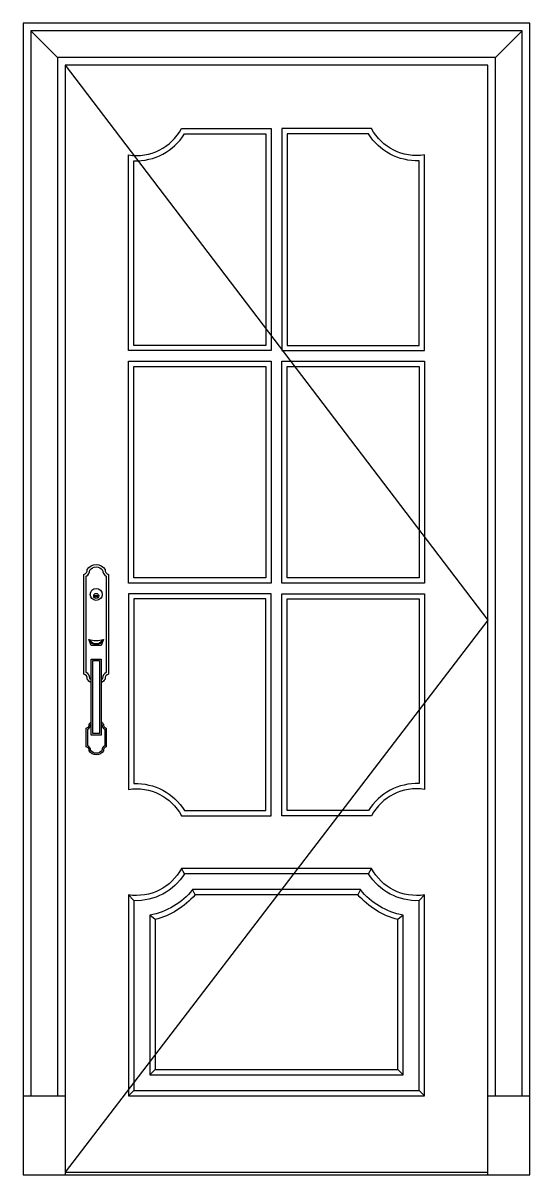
# Model space of a CAD drawing. Header units: metres. Extents: x -4673 to -3713, y 0 to 2180.
import ezdxf

# ---------------------------------------------------------------- set-up
doc = ezdxf.new("R2010")
doc.units = ezdxf.units.M
for name, color, linetype in [('2', 2, 'Continuous'), ('3', 3, 'Continuous'), ('4', 4, 'Continuous'), ('7', 7, 'Continuous'), ('BH', 3, 'Continuous')]:
    doc.layers.add(name, color=color, linetype=linetype)

msp = doc.modelspace()

# ---------------------------------------------------------------- hatches: boundary and pattern name
at = {"layer": 'BH'}
h = msp.add_hatch(dxfattribs=at)
h.set_pattern_fill('AR-RROOF', scale=450)
h.paths.add_polyline_path([(-4172.62, 1570.02), (-3922.62, 1570.02), (-3922.62, 1919.39, -0.27), (-4018.39, 1970.37), (-4172.62, 1970.37)])
h.paths.add_polyline_path([(-4212.62, 1970.37), (-4366.85, 1970.37, -0.27), (-4462.62, 1919.39), (-4462.62, 1570.02), (-4212.62, 1570.02)])
h.paths.add_polyline_path([(-4212.62, 1530.02), (-4462.62, 1530.02), (-4462.62, 1130.02), (-4212.62, 1130.02)])
h.paths.add_polyline_path([(-4172.62, 1130.02), (-3922.62, 1130.02), (-3922.62, 1530.02), (-4172.62, 1530.02)])
h.paths.add_polyline_path([(-4172.62, 689.68), (-4018.39, 689.68, -0.27), (-3922.62, 740.66), (-3922.62, 1090.02), (-4172.62, 1090.02)])
h.paths.add_polyline_path([(-4462.62, 740.66, -0.27), (-4366.85, 689.68), (-4212.62, 689.68), (-4212.62, 1090.02), (-4462.62, 1090.02)])

# ---------------------------------------------------------------- linework, layer by layer
at = {"layer": '2'}
msp.add_line((-4672.62, 0), (-3712.62, 0), dxfattribs=at)
at = {"layer": '3'}
for p, q in [((-4657.62, 2165), (-4607.62, 2115)), ((-3777.62, 2115), (-3727.62, 2165)), ((-4538.7, 1096.7), (-4529.47, 1096.7)), ((-4538.7, 1094.82), (-4529.47, 1094.82)), ((-4366.85, 570.08), (-4372.62, 580.08)), ((-4018.39, 570.08), (-4012.62, 580.08)), ((-4462.62, 519.11), (-4472.62, 530.08)), ((-4346.72, 530.08), (-4351.4, 540.08)), ((-4033.85, 540.08), (-4038.52, 530.08)), ((-3922.62, 519.11), (-3912.62, 530.08)), ((-4422.62, 483.39), (-4432.62, 491.43)), ((-3952.62, 491.43), (-3962.62, 483.39)), ((-4422.62, 199.74), (-4432.62, 189.74)), ((-3952.62, 189.74), (-3962.62, 199.74)), ((-4462.62, 159.74), (-4472.62, 149.74)), ((-3922.62, 159.74), (-3912.62, 149.74)), ((-4592.62, 5), (-3792.62, 5))]:
    msp.add_line(p, q, dxfattribs=at)
for points in [[(-3727.62, 150), (-3727.62, 2165), (-4657.62, 2165), (-4657.62, 150)], [(-3777.62, 150), (-3777.62, 2115), (-4607.62, 2115), (-4607.62, 150)], [(-4592.62, 2100), (-3792.62, 1050), (-4592.62, 5)]]:
    msp.add_lwpolyline(points, dxfattribs=at)
for points in [[(-4212.62, 1570.02), (-4462.62, 1570.02), (-4462.62, 1919.39, 0.27), (-4366.85, 1970.37), (-4212.62, 1970.37)], [(-4172.62, 1570.02), (-3922.62, 1570.02), (-3922.62, 1919.39, -0.27), (-4018.39, 1970.37), (-4172.62, 1970.37)], [(-4212.62, 1090.02), (-4462.62, 1090.02), (-4462.62, 740.66, -0.27), (-4366.85, 689.68), (-4212.62, 689.68)], [(-4172.62, 1090.02), (-3922.62, 1090.02), (-3922.62, 740.66, 0.27), (-4018.39, 689.68), (-4172.62, 689.68)], [(-4462.62, 519.11), (-4462.62, 159.74), (-3922.62, 159.74), (-3922.62, 519.11, -0.27), (-4018.39, 570.08), (-4366.85, 570.08, -0.27)], [(-4432.62, 491.43), (-4432.62, 189.74), (-3952.62, 189.74), (-3952.62, 491.43, -0.18), (-4033.85, 540.08), (-4351.4, 540.08, -0.18)]]:
    msp.add_lwpolyline(points, format="xyb", close=True, dxfattribs=at)
for points in [[(-4212.62, 1130.02), (-4462.62, 1130.02), (-4462.62, 1530.02), (-4212.62, 1530.02)], [(-4172.62, 1530.02), (-3922.62, 1530.02), (-3922.62, 1130.02), (-4172.62, 1130.02)], [(-4540.68, 835.24), (-4540.68, 973.44), (-4527.49, 973.44), (-4527.49, 835.24)]]:
    msp.add_lwpolyline(points, close=True, dxfattribs=at)
for points in [[(-4543.51, 937.11, -0.06), (-4546.26, 939.92, 0.26), (-4552.93, 951.17), (-4552.93, 1133.3, 0.26), (-4546.26, 1144.55, -0.5), (-4521.9, 1144.55, 0.26), (-4515.23, 1133.3), (-4515.23, 951.17, 0.26), (-4521.9, 939.92, -0.06), (-4524.66, 937.11, -0.06)], [(-4546.39, 1013.08, 0.2), (-4537.63, 1005.95), (-4530.53, 1005.95, 0.2), (-4521.77, 1013.08, 0.19)], [(-4524.66, 854.05, -0.04), (-4523.22, 852.37, 0.29), (-4517.89, 843.63), (-4517.89, 812.2, 0.29), (-4523.22, 803.46, -0.51), (-4544.59, 803.46, 0.29), (-4549.93, 812.2), (-4549.93, 843.63, 0.29), (-4544.59, 852.37, -0.03), (-4543.51, 853.69, -0.03)]]:
    msp.add_lwpolyline(points, format="xyb", dxfattribs=at)
msp.add_circle((-4534.08, 1095.76), 4.71, dxfattribs=at)
at = {"layer": '4'}
msp.add_lwpolyline([(-3712.62, 0), (-3712.62, 2180), (-4672.62, 2180), (-4672.62, 0)], dxfattribs=at)
at = {"layer": '7'}
for p, q in [((-4672.62, 150), (-4592.62, 150)), ((-3792.62, 150), (-3712.62, 150))]:
    msp.add_line(p, q, dxfattribs=at)
msp.add_lwpolyline([(-3792.62, 0), (-3792.62, 2100), (-4592.62, 2100), (-4592.62, 0)], dxfattribs=at)
for points in [[(-4202.62, 1560.02), (-4472.62, 1560.02), (-4472.62, 1930.37, 0.32), (-4372.62, 1980.37), (-4202.62, 1980.37)], [(-4182.62, 1560.02), (-3912.62, 1560.02), (-3912.62, 1930.37, -0.32), (-4012.62, 1980.37), (-4182.62, 1980.37)], [(-4202.62, 1100.02), (-4472.62, 1100.02), (-4472.62, 729.68, -0.32), (-4372.62, 679.68), (-4202.62, 679.68)], [(-4182.62, 1100.02), (-3912.62, 1100.02), (-3912.62, 729.68, 0.32), (-4012.62, 679.68), (-4182.62, 679.68)], [(-4548.22, 1013.6, 0.15), (-4519.95, 1013.6), (-4524.66, 1001.71), (-4543.51, 1001.71)], [(-4472.62, 530.08), (-4472.62, 149.74), (-3912.62, 149.74), (-3912.62, 530.08, -0.32), (-4012.62, 580.08), (-4372.62, 580.08, -0.32)], [(-4422.62, 483.39), (-4422.62, 199.74), (-3962.62, 199.74), (-3962.62, 483.39, -0.15), (-4038.52, 530.08), (-4346.72, 530.08, -0.15)]]:
    msp.add_lwpolyline(points, format="xyb", close=True, dxfattribs=at)
for points in [[(-4202.62, 1120.02), (-4472.62, 1120.02), (-4472.62, 1540.02), (-4202.62, 1540.02)], [(-4182.62, 1540.02), (-3912.62, 1540.02), (-3912.62, 1120.02), (-4182.62, 1120.02)], [(-4543.51, 832.41), (-4543.51, 976.27), (-4524.66, 976.27), (-4524.66, 832.41)]]:
    msp.add_lwpolyline(points, close=True, dxfattribs=at)
for points in [[(-4543.51, 931.51, -0.13), (-4551.05, 938.57, 0.39), (-4557.64, 947.99), (-4557.64, 1136.48, 0.39), (-4551.05, 1145.9, -0.56), (-4517.12, 1145.9, 0.39), (-4510.52, 1136.48), (-4510.52, 947.99, 0.39), (-4517.12, 938.57, -0.13), (-4524.66, 931.51, -0.13)], [(-4548.22, 1013.6, 0.22), (-4537.83, 1004.54), (-4530.33, 1004.54, 0.22), (-4519.95, 1013.6, 0.22)], [(-4524.66, 857.73, -0.1), (-4520.34, 853.14, 0.39), (-4515.06, 845.6), (-4515.06, 810.23, 0.39), (-4520.34, 802.69, -0.56), (-4547.48, 802.69, 0.39), (-4552.76, 810.23), (-4552.76, 845.6, 0.39), (-4547.48, 853.14, -0.09), (-4543.51, 857.48, -0.09)]]:
    msp.add_lwpolyline(points, format="xyb", dxfattribs=at)
msp.add_circle((-4534.08, 1098.78), 11.31, dxfattribs=at)

doc.saveas('drawing.dxf')
